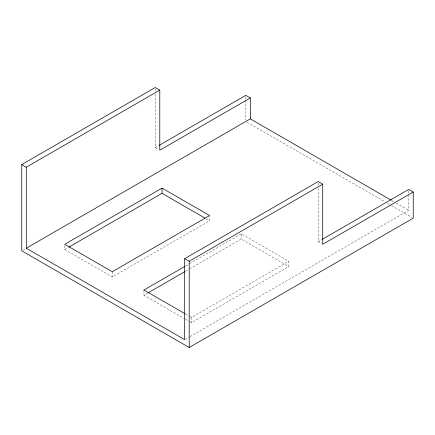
<?xml version="1.0" encoding="UTF-8"?>
<svg xmlns="http://www.w3.org/2000/svg" width="435" height="435" viewBox="0 0 435 435"><rect width="100%" height="100%" fill="white"/><g stroke="black" fill="none" stroke-linecap="round" stroke-linejoin="round"><path stroke-width="0.33" stroke-dasharray="2.17 1.63" d="M155.268 94.254L155.268 147.601L158.797 145.562M22.924 250.136L25.279 248.782M64.75 245.59L64.75 249.511L68.262 247.482M64.75 249.511L112.268 276.948L209.578 220.768L209.578 216.195M185.571 265.986L189.089 263.953M189.676 263.615L241.262 233.834L288.786 261.272L288.786 266.497L191.476 322.678L189.714 321.661M143.952 290.014L143.952 295.24L147.47 293.206M185.571 271.212L189.089 269.178M189.676 268.841L241.262 239.06L288.786 266.497M318.202 188.322L318.202 241.67L321.731 239.636M189.714 316.435L191.476 317.452L288.786 261.272M185.272 339.322L189.388 336.946M189.981 336.608L408.726 210.317L408.726 194.13M391.712 200.492L394.056 201.845M396.405 203.199L408.726 210.317M246.96 122.148L385.046 201.873M387.395 203.227L390.924 205.26M391.511 205.603L412.075 217.473M155.268 147.601L158.661 149.558M318.202 241.67L322.166 243.959M206.059 218.734L209.578 220.768M185.609 314.065L189.127 316.098M143.952 295.24L185.022 318.953M185.609 319.29L189.127 321.324M408.726 190.758L408.726 193.455M318.202 182.923L318.202 185.62M245.786 96.679L245.786 99.359M245.786 100.028L245.786 120.131M241.262 233.834L241.262 239.06M191.476 317.452L191.476 322.678M155.268 88.849L155.268 91.551M112.268 271.723L112.268 276.948"/><path stroke-width="0.65" d="M322.319 239.293L408.726 189.41L413.25 192.025L413.25 218.152L189.214 347.5L21.75 250.816L21.75 164.582L155.268 87.5L159.792 90.11L159.792 150.216L250.315 97.951L250.315 118.858L26.274 248.206L26.274 167.198L159.792 90.11M159.384 145.225L245.786 95.341L250.315 97.951M162.054 188.105L64.75 244.285L112.268 271.723L209.578 215.542L162.054 188.105L162.054 193.33L68.85 247.14M26.274 248.206L184.685 339.659L184.685 258.656L318.202 181.569L322.732 184.184L322.732 244.285L413.25 192.025M184.685 258.656L189.214 261.266L322.732 184.184M184.984 266.323L143.952 290.014L185.022 313.722M148.058 292.869L184.984 271.549M250.315 118.858L391.125 200.154M162.054 193.33L204.885 218.055M21.75 164.582L26.274 167.198M189.214 261.266L189.214 347.5"/></g></svg>
